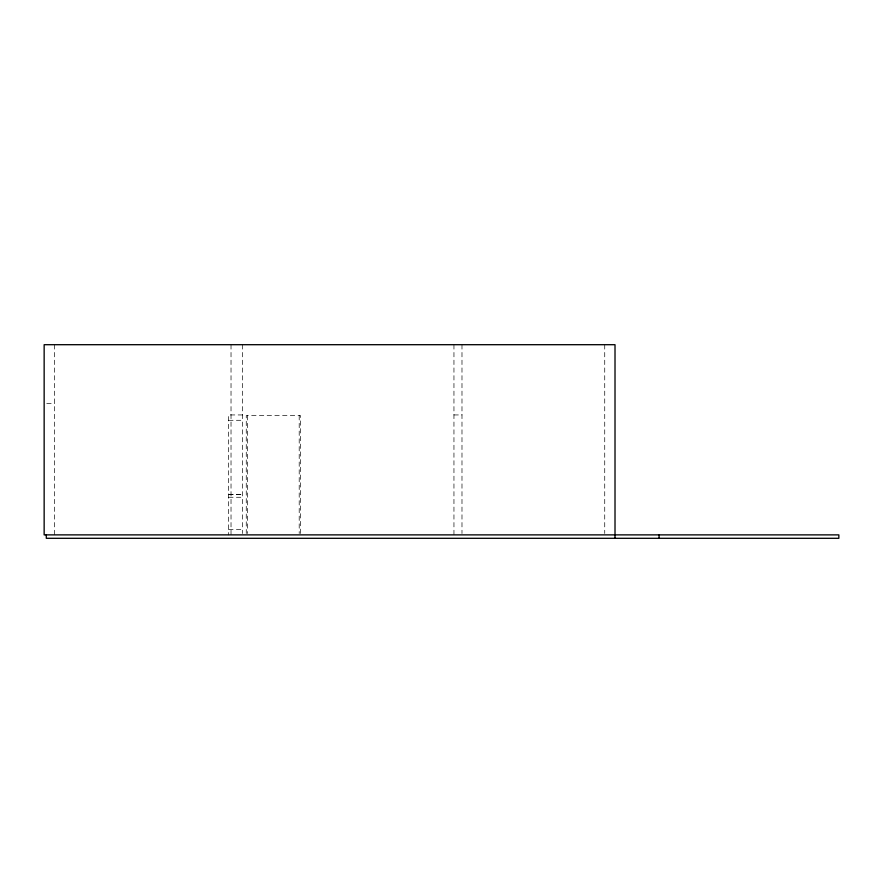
<?xml version="1.0" encoding="UTF-8"?>
<svg xmlns="http://www.w3.org/2000/svg" width="883" height="883" viewBox="0 0 883 883"><rect width="100%" height="100%" fill="white"/><g stroke="black" fill="none" stroke-linecap="round" stroke-linejoin="round"><path stroke-width="0.66" stroke-dasharray="4.42 3.31" d="M46.755 403.376L54.547 403.376M242.549 414.944L228.675 414.944L228.675 534.877M453.95 414.944L461.986 414.944M228.675 420.286L242.549 420.286M228.675 494.48L242.549 494.48M228.675 494.612L242.549 494.612M228.675 497.272L242.549 497.272M228.675 529.535L242.549 529.535M604.734 344.701L604.734 533.498M461.986 344.701L461.986 533.498M453.95 344.701L453.95 534.877M300.474 533.509L300.474 415.584L246.258 415.584L246.258 533.509M299.205 415.584L299.205 533.509M247.538 415.584L247.538 533.509M242.549 344.701L242.549 533.498M231.026 344.701L231.026 534.877M54.547 344.701L54.547 534.877"/><path stroke-width="1.32" d="M659.082 534.877L659.082 538.299M615.01 538.299L615.01 344.701L44.15 344.701L44.15 534.877L838.85 534.877L838.85 538.299L46.291 538.299L46.291 534.877"/></g></svg>
